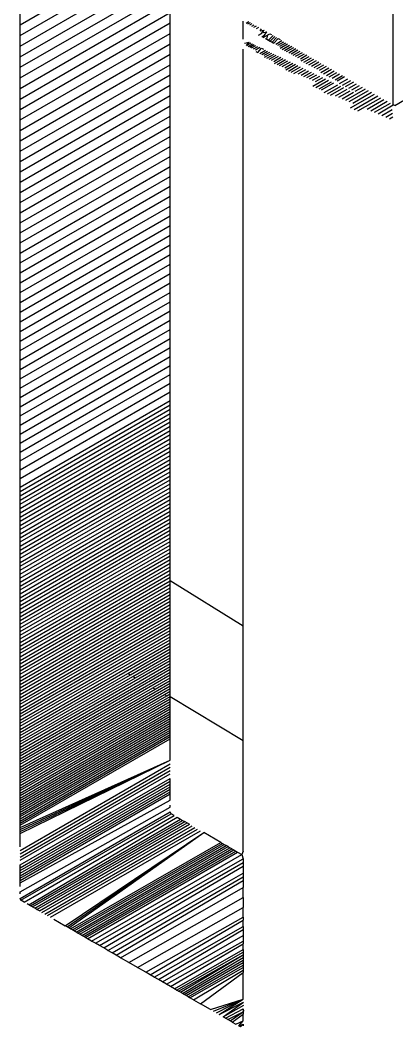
# Model space of a CAD drawing. Header units: millimetres. Extents: x 153 to 4750, y 92 to 3343.
# Drawn here: x 3350.73 to 3356.05, y 2775.23 to 2789.48 of the extents above; entities that cross this region are included whole.
import ezdxf

# ---------------------------------------------------------------- set-up
doc = ezdxf.new("R2010")
doc.units = ezdxf.units.MM

msp = doc.modelspace()

# ---------------------------------------------------------------- linework, layer by layer
for p, q in [((3356.001, 2788.281), (3356.001, 2791.66)), ((3350.728, 2789.413), (3352.849, 2790.638)), ((3350.728, 2789.262), (3352.849, 2790.487)), ((3350.728, 2789.111), (3352.849, 2790.336)), ((3350.728, 2788.961), (3352.849, 2790.186)), ((3350.728, 2788.811), (3352.849, 2790.035)), ((3350.728, 2788.661), (3352.849, 2789.886)), ((3350.728, 2788.511), (3352.849, 2789.736)), ((3350.728, 2788.362), (3352.849, 2789.587)), ((3350.728, 2789.413), (3350.728, 2789.565)), ((3352.849, 2789.439), (3352.849, 2789.587)), ((3350.728, 2788.214), (3352.849, 2789.439)), ((3350.728, 2789.262), (3350.728, 2789.413)), ((3352.849, 2789.29), (3352.849, 2789.439)), ((3353.879, 2789.207), (3353.879, 2789.463)), ((3353.925, 2789.437), (3353.962, 2789.458)), ((3353.948, 2789.424), (3353.984, 2789.445)), ((3353.974, 2789.41), (3354.01, 2789.431)), ((3354.003, 2789.394), (3354.038, 2789.414)), ((3354.034, 2789.377), (3354.069, 2789.397)), ((3354.068, 2789.358), (3354.102, 2789.377)), ((3356.023, 2788.268), (3358.122, 2789.506)), ((3350.728, 2788.066), (3352.849, 2789.29)), ((3350.728, 2789.111), (3350.728, 2789.262)), ((3352.849, 2789.143), (3352.849, 2789.29)), ((3354.1, 2789.267), (3354.14, 2789.291)), ((3354.123, 2789.327), (3354.138, 2789.357)), ((3354.123, 2789.327), (3354.176, 2789.335)), ((3354.14, 2789.291), (3354.176, 2789.335)), ((3354.143, 2789.244), (3354.183, 2789.267)), ((3354.163, 2789.304), (3354.217, 2789.311)), ((3354.166, 2789.232), (3354.26, 2789.286)), ((3354.183, 2789.267), (3354.217, 2789.311)), ((3354.214, 2789.207), (3354.228, 2789.268)), ((3354.228, 2789.268), (3354.26, 2789.286)), ((3354.238, 2789.194), (3354.305, 2789.26)), ((3354.26, 2789.286), (3354.282, 2789.273)), ((3354.263, 2789.18), (3354.329, 2789.246)), ((3354.289, 2789.167), (3354.353, 2789.232)), ((3350.728, 2787.918), (3352.849, 2789.143)), ((3350.728, 2788.961), (3350.728, 2789.111)), ((3352.849, 2788.995), (3352.849, 2789.143)), ((3353.901, 2789.153), (3353.966, 2789.166)), ((3353.926, 2789.119), (3353.966, 2789.166)), ((3353.926, 2789.119), (3353.989, 2789.155)), ((3353.95, 2789.107), (3354.013, 2789.143)), ((3353.975, 2789.096), (3354.037, 2789.132)), ((3354.001, 2789.084), (3354.062, 2789.12)), ((3354.027, 2789.072), (3354.088, 2789.107)), ((3354.054, 2789.059), (3354.115, 2789.095)), ((3354.087, 2789.021), (3354.142, 2789.082)), ((3354.142, 2789.082), (3354.169, 2789.068)), ((3354.19, 2789.22), (3354.214, 2789.207)), ((3354.214, 2789.207), (3354.238, 2789.194)), ((3354.238, 2789.194), (3354.263, 2789.18)), ((3354.263, 2789.18), (3354.289, 2789.167)), ((3354.289, 2789.167), (3354.315, 2789.153)), ((3354.315, 2789.153), (3354.378, 2789.218)), ((3354.342, 2789.138), (3354.429, 2789.189)), ((3354.37, 2789.124), (3354.456, 2789.173)), ((3354.378, 2789.218), (3354.403, 2789.203)), ((3354.398, 2789.109), (3354.483, 2789.158)), ((3354.405, 2789.081), (3354.51, 2789.142)), ((3354.434, 2789.065), (3354.538, 2789.126)), ((3354.464, 2789.05), (3354.567, 2789.109)), ((3354.495, 2789.034), (3354.596, 2789.092)), ((3350.728, 2787.771), (3352.849, 2788.995)), ((3350.728, 2788.811), (3350.728, 2788.961)), ((3352.849, 2788.848), (3352.849, 2788.995)), ((3353.879, 2780.902), (3353.879, 2789.066)), ((3354.059, 2789.034), (3354.087, 2789.021)), ((3354.116, 2789.008), (3354.198, 2789.055)), ((3354.146, 2788.994), (3354.226, 2789.041)), ((3354.176, 2788.981), (3354.256, 2789.027)), ((3354.185, 2788.954), (3354.286, 2789.012)), ((3354.216, 2788.94), (3354.317, 2788.998)), ((3354.248, 2788.925), (3354.348, 2788.983)), ((3354.281, 2788.91), (3354.38, 2788.967)), ((3354.314, 2788.895), (3354.412, 2788.952)), ((3354.526, 2789.017), (3354.626, 2789.075)), ((3354.558, 2789.001), (3354.656, 2789.058)), ((3354.59, 2788.984), (3354.687, 2789.04)), ((3354.623, 2788.967), (3354.718, 2789.022)), ((3354.656, 2788.95), (3354.75, 2789.003)), ((3354.69, 2788.932), (3354.782, 2788.985)), ((3354.703, 2788.901), (3354.815, 2788.966)), ((3354.738, 2788.883), (3354.848, 2788.947)), ((3350.728, 2787.624), (3352.849, 2788.848)), ((3350.728, 2788.661), (3350.728, 2788.811)), ((3352.849, 2788.702), (3352.849, 2788.848)), ((3354.326, 2788.867), (3354.445, 2788.936)), ((3354.361, 2788.852), (3354.479, 2788.92)), ((3354.396, 2788.836), (3354.513, 2788.903)), ((3354.432, 2788.82), (3354.548, 2788.887)), ((3354.469, 2788.804), (3354.583, 2788.87)), ((3354.484, 2788.775), (3354.619, 2788.853)), ((3354.521, 2788.758), (3354.655, 2788.835)), ((3354.56, 2788.741), (3354.692, 2788.818)), ((3354.599, 2788.724), (3354.729, 2788.8)), ((3354.774, 2788.865), (3354.882, 2788.927)), ((3354.81, 2788.846), (3354.916, 2788.907)), ((3354.847, 2788.827), (3354.951, 2788.887)), ((3354.884, 2788.808), (3354.986, 2788.867)), ((3354.922, 2788.789), (3355.022, 2788.846)), ((3354.96, 2788.769), (3355.058, 2788.826)), ((3354.977, 2788.737), (3355.094, 2788.804)), ((3350.728, 2787.477), (3352.849, 2788.702)), ((3350.728, 2788.511), (3350.728, 2788.661)), ((3352.849, 2788.556), (3352.849, 2788.702)), ((3354.659, 2788.719), (3354.767, 2788.781)), ((3354.699, 2788.701), (3354.806, 2788.763)), ((3354.739, 2788.683), (3354.845, 2788.744)), ((3354.78, 2788.665), (3354.884, 2788.725)), ((3354.821, 2788.647), (3354.924, 2788.706)), ((3354.863, 2788.628), (3354.965, 2788.687)), ((3354.905, 2788.609), (3355.006, 2788.667)), ((3355.017, 2788.717), (3355.132, 2788.783)), ((3355.057, 2788.697), (3355.169, 2788.761)), ((3355.097, 2788.676), (3355.207, 2788.739)), ((3355.138, 2788.656), (3355.245, 2788.717)), ((3355.18, 2788.635), (3355.284, 2788.695)), ((3355.21, 2788.62), (3355.312, 2788.679)), ((3350.728, 2787.331), (3352.849, 2788.556)), ((3350.728, 2788.362), (3350.728, 2788.511)), ((3352.849, 2788.411), (3352.849, 2788.556)), ((3354.866, 2788.542), (3355.047, 2788.647)), ((3354.91, 2788.524), (3355.089, 2788.627)), ((3354.955, 2788.505), (3355.132, 2788.607)), ((3354.987, 2788.491), (3355.162, 2788.592)), ((3355.024, 2788.454), (3355.218, 2788.565)), ((3355.071, 2788.434), (3355.262, 2788.544)), ((3355.118, 2788.415), (3355.306, 2788.523)), ((3355.243, 2788.58), (3355.363, 2788.649)), ((3355.286, 2788.558), (3355.403, 2788.626)), ((3355.33, 2788.537), (3355.444, 2788.603)), ((3355.374, 2788.515), (3355.485, 2788.579)), ((3355.419, 2788.493), (3355.526, 2788.555)), ((3355.464, 2788.471), (3355.568, 2788.531)), ((3350.728, 2787.186), (3352.849, 2788.411)), ((3352.849, 2788.266), (3352.849, 2788.411)), ((3355.187, 2788.407), (3355.351, 2788.502)), ((3355.235, 2788.387), (3355.396, 2788.48)), ((3355.283, 2788.366), (3355.442, 2788.458)), ((3355.332, 2788.346), (3355.61, 2788.507)), ((3355.381, 2788.325), (3355.653, 2788.482)), ((3355.399, 2788.235), (3355.739, 2788.432)), ((3355.431, 2788.304), (3355.696, 2788.457)), ((3355.45, 2788.215), (3355.783, 2788.407)), ((3355.503, 2788.194), (3355.827, 2788.381)), ((3350.728, 2788.214), (3350.728, 2788.362)), ((3350.728, 2787.041), (3352.849, 2788.266)), ((3352.849, 2788.121), (3352.849, 2788.266)), ((3355.634, 2788.218), (3355.872, 2788.356)), ((3355.685, 2788.196), (3355.917, 2788.33)), ((3355.738, 2788.174), (3355.962, 2788.304)), ((3355.79, 2788.152), (3356.001, 2788.281)), ((3356.023, 2788.268), (3356.001, 2788.281)), ((3350.728, 2788.066), (3350.728, 2788.214)), ((3350.728, 2786.897), (3352.849, 2788.121)), ((3352.849, 2787.978), (3352.849, 2788.121)), ((3355.843, 2788.13), (3355.989, 2788.214)), ((3355.897, 2788.107), (3355.992, 2788.162)), ((3355.951, 2788.084), (3355.995, 2788.11)), ((3350.728, 2787.918), (3350.728, 2788.066)), ((3350.728, 2786.753), (3352.849, 2787.978)), ((3352.849, 2787.834), (3352.849, 2787.978)), ((3350.728, 2787.771), (3350.728, 2787.918)), ((3350.728, 2786.61), (3352.849, 2787.834)), ((3352.849, 2787.692), (3352.849, 2787.834)), ((3350.728, 2787.624), (3350.728, 2787.771)), ((3350.728, 2786.467), (3352.849, 2787.692)), ((3352.849, 2787.549), (3352.849, 2787.692)), ((3350.728, 2787.477), (3350.728, 2787.624)), ((3350.728, 2786.325), (3352.849, 2787.549)), ((3352.849, 2787.408), (3352.849, 2787.549)), ((3350.728, 2787.331), (3350.728, 2787.477)), ((3350.728, 2786.183), (3352.849, 2787.408)), ((3352.849, 2787.267), (3352.849, 2787.408)), ((3350.728, 2787.186), (3350.728, 2787.331)), ((3350.728, 2786.042), (3352.849, 2787.267)), ((3352.849, 2787.127), (3352.849, 2787.267)), ((3350.728, 2787.041), (3350.728, 2787.186)), ((3350.728, 2785.902), (3352.849, 2787.127)), ((3352.849, 2786.987), (3352.849, 2787.127)), ((3350.728, 2786.897), (3350.728, 2787.041)), ((3350.728, 2785.762), (3352.849, 2786.987)), ((3352.849, 2786.848), (3352.849, 2786.987)), ((3350.728, 2786.753), (3350.728, 2786.897)), ((3350.728, 2785.623), (3352.849, 2786.848)), ((3352.849, 2786.709), (3352.849, 2786.848)), ((3350.728, 2786.61), (3350.728, 2786.753)), ((3350.728, 2785.484), (3352.849, 2786.709)), ((3352.849, 2786.571), (3352.849, 2786.709)), ((3350.728, 2786.467), (3350.728, 2786.61)), ((3350.728, 2785.347), (3352.849, 2786.571)), ((3352.849, 2786.434), (3352.849, 2786.571)), ((3350.728, 2786.325), (3350.728, 2786.467)), ((3350.728, 2785.209), (3352.849, 2786.434)), ((3352.849, 2786.298), (3352.849, 2786.434)), ((3350.728, 2786.183), (3350.728, 2786.325)), ((3350.728, 2785.073), (3352.849, 2786.298)), ((3352.849, 2786.162), (3352.849, 2786.298)), ((3350.728, 2786.042), (3350.728, 2786.183)), ((3350.728, 2784.937), (3352.849, 2786.162)), ((3352.849, 2786.027), (3352.849, 2786.162)), ((3350.728, 2785.902), (3350.728, 2786.042)), ((3350.728, 2784.802), (3352.849, 2786.027)), ((3352.849, 2785.893), (3352.849, 2786.027)), ((3350.728, 2785.762), (3350.728, 2785.902)), ((3350.728, 2784.668), (3352.849, 2785.893)), ((3352.849, 2785.759), (3352.849, 2785.893)), ((3350.728, 2785.623), (3350.728, 2785.762)), ((3350.728, 2784.534), (3352.849, 2785.759)), ((3352.849, 2785.626), (3352.849, 2785.759)), ((3350.728, 2784.401), (3352.849, 2785.626)), ((3350.728, 2785.484), (3350.728, 2785.623)), ((3352.849, 2785.494), (3352.849, 2785.626)), ((3350.728, 2784.269), (3352.849, 2785.494)), ((3350.728, 2785.347), (3350.728, 2785.484)), ((3352.849, 2785.363), (3352.849, 2785.494)), ((3350.728, 2784.138), (3352.849, 2785.363)), ((3350.728, 2785.209), (3350.728, 2785.347)), ((3352.849, 2785.232), (3352.849, 2785.363)), ((3350.728, 2784.008), (3352.849, 2785.232)), ((3350.728, 2785.073), (3350.728, 2785.209)), ((3350.728, 2783.878), (3352.849, 2785.103)), ((3352.849, 2785.103), (3352.849, 2785.232)), ((3352.849, 2784.974), (3352.849, 2785.103)), ((3350.728, 2784.937), (3350.728, 2785.073)), ((3350.728, 2783.749), (3352.849, 2784.974)), ((3352.849, 2784.846), (3352.849, 2784.974)), ((3350.728, 2784.802), (3350.728, 2784.937)), ((3350.728, 2783.621), (3352.849, 2784.846)), ((3352.849, 2784.718), (3352.849, 2784.846)), ((3350.728, 2784.668), (3350.728, 2784.802)), ((3350.728, 2783.494), (3352.849, 2784.718)), ((3350.728, 2784.534), (3350.728, 2784.668)), ((3352.849, 2784.592), (3352.849, 2784.718)), ((3350.728, 2783.367), (3352.849, 2784.592)), ((3350.728, 2784.401), (3350.728, 2784.534)), ((3352.849, 2784.466), (3352.849, 2784.592)), ((3350.728, 2783.242), (3352.849, 2784.466)), ((3350.728, 2784.269), (3350.728, 2784.401)), ((3352.849, 2784.342), (3352.849, 2784.466)), ((3350.728, 2783.117), (3352.849, 2784.342)), ((3350.728, 2784.138), (3350.728, 2784.269)), ((3352.849, 2784.218), (3352.849, 2784.342)), ((3350.728, 2782.993), (3352.849, 2784.218)), ((3350.728, 2784.008), (3350.728, 2784.138)), ((3352.849, 2784.095), (3352.849, 2784.218)), ((3350.728, 2782.87), (3352.849, 2784.095)), ((3350.728, 2782.809), (3352.849, 2784.034)), ((3350.728, 2783.878), (3350.728, 2784.008)), ((3350.728, 2782.748), (3352.849, 2783.973)), ((3352.849, 2784.034), (3352.849, 2784.095)), ((3352.849, 2783.973), (3352.849, 2784.034)), ((3352.849, 2783.912), (3352.849, 2783.973)), ((3350.728, 2782.688), (3352.849, 2783.912)), ((3350.728, 2783.749), (3350.728, 2783.878)), ((3350.728, 2782.627), (3352.849, 2783.852)), ((3352.849, 2783.852), (3352.849, 2783.912)), ((3352.849, 2783.792), (3352.849, 2783.852)), ((3350.728, 2782.567), (3352.849, 2783.792)), ((3350.728, 2783.621), (3350.728, 2783.749)), ((3350.728, 2782.507), (3352.849, 2783.732)), ((3350.728, 2782.447), (3352.849, 2783.672)), ((3352.849, 2783.732), (3352.849, 2783.792)), ((3352.849, 2783.672), (3352.849, 2783.732)), ((3352.849, 2783.613), (3352.849, 2783.672)), ((3350.728, 2783.494), (3350.728, 2783.621)), ((3350.728, 2782.388), (3352.849, 2783.613)), ((3350.728, 2782.329), (3352.849, 2783.553)), ((3352.849, 2783.553), (3352.849, 2783.613)), ((3352.849, 2783.494), (3352.849, 2783.553)), ((3350.728, 2783.367), (3350.728, 2783.494)), ((3350.728, 2782.27), (3352.849, 2783.494)), ((3350.728, 2782.211), (3352.849, 2783.436)), ((3352.849, 2783.436), (3352.849, 2783.494)), ((3352.849, 2783.377), (3352.849, 2783.436)), ((3350.728, 2782.152), (3352.849, 2783.377)), ((3350.728, 2783.242), (3350.728, 2783.367)), ((3350.728, 2782.094), (3352.849, 2783.319)), ((3350.728, 2782.036), (3352.849, 2783.261)), ((3350.728, 2783.117), (3350.728, 2783.242)), ((3352.849, 2783.319), (3352.849, 2783.377)), ((3352.849, 2783.261), (3352.849, 2783.319)), ((3352.849, 2783.203), (3352.849, 2783.261)), ((3350.728, 2781.978), (3352.849, 2783.203)), ((3350.728, 2781.921), (3352.849, 2783.146)), ((3350.728, 2782.993), (3350.728, 2783.117)), ((3352.849, 2783.146), (3352.849, 2783.203)), ((3352.849, 2783.088), (3352.849, 2783.146)), ((3350.728, 2781.863), (3352.849, 2783.088)), ((3350.728, 2781.806), (3352.849, 2783.031)), ((3350.728, 2782.87), (3350.728, 2782.993)), ((3350.728, 2781.75), (3352.849, 2782.974)), ((3352.849, 2783.031), (3352.849, 2783.088)), ((3352.849, 2782.974), (3352.849, 2783.031)), ((3352.849, 2782.918), (3352.849, 2782.974)), ((3350.728, 2781.693), (3352.849, 2782.918)), ((3350.728, 2782.809), (3350.728, 2782.87)), ((3350.728, 2781.637), (3352.849, 2782.862)), ((3352.849, 2782.862), (3352.849, 2782.918)), ((3352.849, 2782.806), (3352.849, 2782.862)), ((3350.728, 2782.748), (3350.728, 2782.809)), ((3350.728, 2781.581), (3352.849, 2782.806)), ((3350.728, 2781.525), (3352.849, 2782.75)), ((3350.728, 2782.688), (3350.728, 2782.748)), ((3350.728, 2781.47), (3352.849, 2782.695)), ((3350.728, 2782.627), (3350.728, 2782.688)), ((3352.849, 2782.75), (3352.849, 2782.806)), ((3352.849, 2782.695), (3352.849, 2782.75)), ((3352.849, 2782.639), (3352.849, 2782.695)), ((3350.728, 2781.415), (3352.849, 2782.639)), ((3350.728, 2782.567), (3350.728, 2782.627)), ((3350.728, 2781.36), (3352.849, 2782.585)), ((3350.728, 2782.507), (3350.728, 2782.567)), ((3350.728, 2781.305), (3352.849, 2782.53)), ((3352.849, 2782.585), (3352.849, 2782.639)), ((3352.849, 2782.53), (3352.849, 2782.585)), ((3352.849, 2782.476), (3352.849, 2782.53)), ((3350.728, 2782.447), (3350.728, 2782.507)), ((3350.728, 2781.251), (3352.849, 2782.476)), ((3350.728, 2782.388), (3350.728, 2782.447)), ((3350.728, 2781.197), (3352.849, 2782.421)), ((3350.728, 2782.329), (3350.728, 2782.388)), ((3352.849, 2782.421), (3352.849, 2782.476)), ((3352.849, 2782.368), (3352.849, 2782.421)), ((3350.728, 2781.143), (3352.849, 2782.368)), ((3350.728, 2782.27), (3350.728, 2782.329)), ((3350.728, 2781.089), (3352.849, 2782.314)), ((3350.728, 2782.211), (3350.728, 2782.27)), ((3350.728, 2781.036), (3352.849, 2782.261)), ((3352.849, 2782.314), (3352.849, 2782.368)), ((3352.849, 2782.261), (3352.849, 2782.314)), ((3352.849, 2782.208), (3352.849, 2782.261)), ((3350.728, 2782.152), (3350.728, 2782.211)), ((3350.728, 2780.983), (3352.849, 2782.208)), ((3350.728, 2780.93), (3352.849, 2782.155)), ((3350.728, 2782.094), (3350.728, 2782.152)), ((3350.728, 2780.878), (3352.849, 2782.103)), ((3352.849, 2782.155), (3352.849, 2782.208)), ((3352.849, 2782.103), (3352.849, 2782.155)), ((3352.849, 2782.05), (3352.849, 2782.103)), ((3350.728, 2782.036), (3350.728, 2782.094)), ((3350.728, 2780.826), (3352.849, 2782.05)), ((3350.728, 2781.978), (3350.728, 2782.036)), ((3350.728, 2780.774), (3352.849, 2781.999)), ((3350.728, 2781.921), (3350.728, 2781.978)), ((3352.849, 2781.999), (3352.849, 2782.05)), ((3352.849, 2781.947), (3352.849, 2781.999)), ((3350.728, 2780.722), (3352.849, 2781.947)), ((3350.728, 2781.863), (3350.728, 2781.921)), ((3350.728, 2780.671), (3352.849, 2781.896)), ((3350.728, 2781.806), (3350.728, 2781.863)), ((3350.728, 2780.62), (3352.849, 2781.845)), ((3352.849, 2781.896), (3352.849, 2781.947)), ((3352.849, 2781.845), (3352.849, 2781.896)), ((3352.849, 2781.794), (3352.849, 2781.845)), ((3350.728, 2781.75), (3350.728, 2781.806)), ((3350.728, 2780.569), (3352.849, 2781.794)), ((3350.728, 2781.693), (3350.728, 2781.75)), ((3350.728, 2780.519), (3352.849, 2781.743)), ((3350.728, 2781.637), (3350.728, 2781.693)), ((3350.728, 2780.469), (3352.849, 2781.693)), ((3352.849, 2781.743), (3352.849, 2781.794)), ((3352.849, 2781.693), (3352.849, 2781.743)), ((3352.849, 2781.643), (3352.849, 2781.693)), ((3350.728, 2780.419), (3352.849, 2781.643)), ((3350.728, 2781.581), (3350.728, 2781.637)), ((3350.728, 2780.369), (3352.849, 2781.594)), ((3350.728, 2781.525), (3350.728, 2781.581)), ((3350.728, 2780.32), (3352.849, 2781.545)), ((3352.849, 2781.594), (3352.849, 2781.643)), ((3352.849, 2781.545), (3352.849, 2781.594)), ((3352.849, 2781.496), (3352.849, 2781.545)), ((3353.879, 2780.902), (3352.849, 2781.545)), ((3350.728, 2781.47), (3350.728, 2781.525)), ((3350.728, 2780.271), (3352.849, 2781.496)), ((3350.728, 2781.415), (3350.728, 2781.47)), ((3350.728, 2780.222), (3352.849, 2781.447)), ((3350.728, 2781.36), (3350.728, 2781.415)), ((3350.728, 2780.174), (3352.849, 2781.399)), ((3352.849, 2781.447), (3352.849, 2781.496)), ((3352.849, 2781.399), (3352.849, 2781.447)), ((3352.849, 2781.351), (3352.849, 2781.399)), ((3350.728, 2781.305), (3350.728, 2781.36)), ((3350.728, 2780.126), (3352.849, 2781.351)), ((3350.728, 2781.251), (3350.728, 2781.305)), ((3350.728, 2780.078), (3352.849, 2781.303)), ((3350.728, 2780.031), (3352.849, 2781.255)), ((3350.728, 2781.197), (3350.728, 2781.251)), ((3352.849, 2781.303), (3352.849, 2781.351)), ((3352.849, 2781.255), (3352.849, 2781.303)), ((3352.849, 2781.208), (3352.849, 2781.255)), ((3350.728, 2779.984), (3352.849, 2781.208)), ((3350.728, 2781.143), (3350.728, 2781.197)), ((3350.728, 2779.937), (3352.849, 2781.162)), ((3350.728, 2781.089), (3350.728, 2781.143)), ((3350.728, 2779.89), (3352.849, 2781.115)), ((3352.849, 2781.162), (3352.849, 2781.208)), ((3352.849, 2781.115), (3352.849, 2781.162)), ((3352.849, 2781.069), (3352.849, 2781.115)), ((3350.728, 2781.036), (3350.728, 2781.089)), ((3350.728, 2779.844), (3352.849, 2781.069)), ((3350.728, 2780.983), (3350.728, 2781.036)), ((3350.728, 2779.798), (3352.849, 2781.023)), ((3350.728, 2780.93), (3350.728, 2780.983)), ((3350.728, 2779.753), (3352.849, 2780.977)), ((3352.849, 2781.023), (3352.849, 2781.069)), ((3352.849, 2780.977), (3352.849, 2781.023)), ((3352.849, 2780.932), (3352.849, 2780.977)), ((3350.728, 2779.707), (3352.849, 2780.932)), ((3350.728, 2780.878), (3350.728, 2780.93)), ((3350.728, 2779.662), (3352.849, 2780.887)), ((3350.728, 2780.826), (3350.728, 2780.878)), ((3350.728, 2779.618), (3352.849, 2780.843)), ((3350.728, 2780.774), (3350.728, 2780.826)), ((3352.849, 2780.887), (3352.849, 2780.932)), ((3352.849, 2780.843), (3352.849, 2780.887)), ((3352.849, 2780.798), (3352.849, 2780.843)), ((3353.879, 2779.284), (3353.879, 2780.902)), ((3350.728, 2779.574), (3352.849, 2780.798)), ((3350.728, 2780.722), (3350.728, 2780.774)), ((3350.728, 2779.53), (3352.849, 2780.754)), ((3350.728, 2780.671), (3350.728, 2780.722)), ((3350.728, 2779.486), (3352.849, 2780.711)), ((3352.849, 2780.754), (3352.849, 2780.798)), ((3352.849, 2780.711), (3352.849, 2780.754)), ((3352.849, 2780.667), (3352.849, 2780.711)), ((3350.728, 2780.62), (3350.728, 2780.671)), ((3350.728, 2779.443), (3352.849, 2780.667)), ((3350.728, 2779.4), (3352.849, 2780.625)), ((3350.728, 2780.569), (3350.728, 2780.62)), ((3350.728, 2780.519), (3350.728, 2780.569)), ((3352.249, 2780.235), (3352.849, 2780.582)), ((3352.286, 2780.214), (3352.849, 2780.54)), ((3352.849, 2780.625), (3352.849, 2780.667)), ((3352.849, 2780.582), (3352.849, 2780.625)), ((3352.849, 2780.54), (3352.849, 2780.582)), ((3352.849, 2780.498), (3352.849, 2780.54)), ((3350.728, 2780.469), (3350.728, 2780.519)), ((3350.728, 2780.419), (3350.728, 2780.469)), ((3350.728, 2780.369), (3350.728, 2780.419)), ((3350.728, 2779.19), (3352.849, 2780.415)), ((3352.322, 2780.193), (3352.849, 2780.498)), ((3352.358, 2780.172), (3352.849, 2780.456)), ((3352.849, 2780.456), (3352.849, 2780.498)), ((3352.849, 2780.415), (3352.849, 2780.456)), ((3352.849, 2780.374), (3352.849, 2780.415)), ((3350.728, 2779.149), (3352.849, 2780.374)), ((3350.728, 2780.32), (3350.728, 2780.369)), ((3350.728, 2779.108), (3352.849, 2780.333)), ((3350.728, 2780.271), (3350.728, 2780.32)), ((3350.728, 2779.068), (3352.849, 2780.293)), ((3350.728, 2780.222), (3350.728, 2780.271)), ((3350.728, 2779.028), (3352.849, 2780.253)), ((3352.849, 2780.333), (3352.849, 2780.374)), ((3352.849, 2780.293), (3352.849, 2780.333)), ((3352.849, 2780.253), (3352.849, 2780.293)), ((3352.849, 2780.213), (3352.849, 2780.253)), ((3350.728, 2779.357), (3352.249, 2780.235)), ((3350.728, 2780.174), (3350.728, 2780.222)), ((3350.728, 2779.315), (3352.286, 2780.214)), ((3350.728, 2778.989), (3352.849, 2780.213)), ((3350.728, 2779.273), (3352.322, 2780.193)), ((3350.728, 2780.126), (3350.728, 2780.174)), ((3350.728, 2779.231), (3352.358, 2780.172)), ((3350.728, 2780.078), (3350.728, 2780.126)), ((3352.249, 2780.235), (3352.286, 2780.214)), ((3352.322, 2780.193), (3352.358, 2780.172)), ((3352.603, 2780.032), (3352.849, 2780.174)), ((3352.636, 2780.012), (3352.849, 2780.135)), ((3352.849, 2780.174), (3352.849, 2780.213)), ((3352.849, 2780.135), (3352.849, 2780.174)), ((3352.849, 2780.097), (3352.849, 2780.135)), ((3350.728, 2778.872), (3352.849, 2780.097)), ((3350.728, 2780.031), (3350.728, 2780.078)), ((3350.728, 2778.834), (3352.849, 2780.058)), ((3350.728, 2778.949), (3352.603, 2780.032)), ((3350.728, 2779.984), (3350.728, 2780.031)), ((3350.728, 2778.796), (3352.849, 2780.021)), ((3350.728, 2778.91), (3352.636, 2780.012)), ((3350.728, 2779.937), (3350.728, 2779.984)), ((3352.603, 2780.032), (3352.636, 2780.012)), ((3352.768, 2779.936), (3352.849, 2779.983)), ((3352.849, 2780.058), (3352.849, 2780.097)), ((3352.849, 2780.021), (3352.849, 2780.058)), ((3352.849, 2779.983), (3352.849, 2780.021)), ((3352.849, 2779.946), (3352.849, 2779.983)), ((3350.728, 2779.89), (3350.728, 2779.937)), ((3350.728, 2778.758), (3352.768, 2779.936)), ((3350.728, 2778.721), (3352.8, 2779.917)), ((3350.728, 2778.684), (3352.849, 2779.909)), ((3350.728, 2779.844), (3350.728, 2779.89)), ((3350.728, 2778.648), (3352.849, 2779.873)), ((3350.728, 2779.798), (3350.728, 2779.844)), ((3350.728, 2778.612), (3352.849, 2779.837)), ((3352.768, 2779.936), (3352.8, 2779.917)), ((3352.8, 2779.917), (3352.849, 2779.946)), ((3352.849, 2779.909), (3352.849, 2779.946)), ((3352.849, 2779.873), (3352.849, 2779.909)), ((3352.849, 2779.909), (3353.879, 2779.284)), ((3352.849, 2779.837), (3352.849, 2779.873)), ((3352.849, 2779.801), (3352.849, 2779.837)), ((3350.728, 2778.576), (3352.849, 2779.801)), ((3350.728, 2779.753), (3350.728, 2779.798)), ((3350.728, 2778.541), (3352.849, 2779.766)), ((3350.728, 2779.707), (3350.728, 2779.753)), ((3350.728, 2778.506), (3352.849, 2779.731)), ((3350.728, 2779.662), (3350.728, 2779.707)), ((3350.728, 2778.471), (3352.849, 2779.696)), ((3352.849, 2779.766), (3352.849, 2779.801)), ((3352.849, 2779.731), (3352.849, 2779.766)), ((3352.849, 2779.696), (3352.849, 2779.731)), ((3352.849, 2779.662), (3352.849, 2779.696)), ((3350.728, 2779.618), (3350.728, 2779.662)), ((3350.728, 2778.437), (3352.849, 2779.662)), ((3350.728, 2778.403), (3352.849, 2779.628)), ((3350.728, 2779.574), (3350.728, 2779.618)), ((3350.728, 2778.37), (3352.849, 2779.595)), ((3350.728, 2779.53), (3350.728, 2779.574)), ((3350.728, 2778.337), (3352.849, 2779.562)), ((3352.849, 2779.628), (3352.849, 2779.662)), ((3352.849, 2779.595), (3352.849, 2779.628)), ((3352.849, 2779.562), (3352.849, 2779.595)), ((3352.849, 2779.529), (3352.849, 2779.562)), ((3350.728, 2779.486), (3350.728, 2779.53)), ((3350.728, 2778.304), (3352.849, 2779.529)), ((3350.728, 2778.272), (3352.849, 2779.496)), ((3350.728, 2779.443), (3350.728, 2779.486)), ((3350.728, 2778.24), (3352.849, 2779.464)), ((3350.728, 2779.4), (3350.728, 2779.443)), ((3350.728, 2778.208), (3352.849, 2779.433)), ((3350.728, 2778.177), (3352.849, 2779.402)), ((3350.728, 2779.357), (3350.728, 2779.4)), ((3352.849, 2779.496), (3352.849, 2779.529)), ((3352.849, 2779.464), (3352.849, 2779.496)), ((3352.849, 2779.433), (3352.849, 2779.464)), ((3352.849, 2779.402), (3352.849, 2779.433)), ((3352.849, 2779.371), (3352.849, 2779.402)), ((3350.728, 2778.146), (3352.849, 2779.371)), ((3350.728, 2779.315), (3350.728, 2779.357)), ((3350.728, 2778.116), (3352.849, 2779.34)), ((3350.728, 2779.273), (3350.728, 2779.315)), ((3350.728, 2778.085), (3352.849, 2779.31)), ((3350.728, 2779.231), (3350.728, 2779.273)), ((3352.849, 2779.34), (3352.849, 2779.371)), ((3352.849, 2779.31), (3352.849, 2779.34)), ((3352.849, 2779.005), (3352.849, 2779.31)), ((3353.879, 2777.718), (3353.879, 2779.284)), ((3350.728, 2779.19), (3350.728, 2779.231)), ((3350.728, 2779.149), (3350.728, 2779.19)), ((3350.728, 2779.108), (3350.728, 2779.149)), ((3350.728, 2779.068), (3350.728, 2779.108)), ((3350.728, 2779.028), (3350.728, 2779.068)), ((3350.728, 2778.989), (3350.728, 2779.028)), ((3350.728, 2777.969), (3352.849, 2779.005)), ((3350.728, 2777.998), (3352.849, 2779.005)), ((3350.728, 2778.027), (3352.849, 2779.005)), ((3350.728, 2778.056), (3352.849, 2779.005)), ((3350.728, 2778.949), (3350.728, 2778.989)), ((3350.728, 2777.73), (3352.849, 2778.955)), ((3350.728, 2778.91), (3350.728, 2778.949)), ((3350.728, 2778.872), (3350.728, 2778.91)), ((3350.728, 2777.682), (3352.849, 2778.907)), ((3350.728, 2778.834), (3350.728, 2778.872)), ((3350.728, 2777.635), (3352.849, 2778.86)), ((3350.728, 2778.796), (3350.728, 2778.834)), ((3350.728, 2777.59), (3352.849, 2778.814)), ((3350.728, 2778.758), (3350.728, 2778.796)), ((3350.728, 2778.721), (3350.728, 2778.758)), ((3350.728, 2777.525), (3352.849, 2778.749)), ((3350.728, 2778.684), (3350.728, 2778.721)), ((3350.728, 2777.484), (3352.849, 2778.708)), ((3350.728, 2778.648), (3350.728, 2778.684)), ((3352.849, 2778.708), (3352.849, 2778.749)), ((3352.849, 2778.669), (3352.849, 2778.708)), ((3350.728, 2777.444), (3352.849, 2778.669)), ((3350.728, 2778.612), (3350.728, 2778.648)), ((3350.728, 2777.406), (3352.849, 2778.631)), ((3350.728, 2778.576), (3350.728, 2778.612)), ((3350.728, 2777.371), (3352.849, 2778.595)), ((3350.728, 2778.541), (3350.728, 2778.576)), ((3350.728, 2777.336), (3352.849, 2778.561)), ((3350.728, 2778.506), (3350.728, 2778.541)), ((3352.849, 2778.631), (3352.849, 2778.669)), ((3352.849, 2778.595), (3352.849, 2778.631)), ((3352.849, 2778.561), (3352.849, 2778.595)), ((3352.849, 2778.529), (3352.849, 2778.561)), ((3350.728, 2777.304), (3352.849, 2778.529)), ((3350.728, 2778.471), (3350.728, 2778.506)), ((3350.728, 2778.437), (3350.728, 2778.471)), ((3350.728, 2777.273), (3352.849, 2778.442)), ((3350.728, 2778.403), (3350.728, 2778.437)), ((3350.728, 2778.37), (3350.728, 2778.403)), ((3352.849, 2778.442), (3352.849, 2778.529)), ((3350.728, 2778.337), (3350.728, 2778.37)), ((3350.728, 2777.146), (3352.849, 2778.342)), ((3350.728, 2778.304), (3350.728, 2778.337)), ((3350.728, 2778.272), (3350.728, 2778.304)), ((3350.728, 2777.05), (3352.849, 2778.275)), ((3350.728, 2778.24), (3350.728, 2778.272)), ((3352.849, 2778.342), (3352.849, 2778.371)), ((3352.861, 2778.249), (3352.849, 2778.275)), ((3350.728, 2778.208), (3350.728, 2778.24)), ((3350.728, 2778.177), (3350.728, 2778.208)), ((3350.728, 2778.146), (3350.728, 2778.177)), ((3350.728, 2778.116), (3350.728, 2778.146)), ((3350.728, 2778.085), (3350.728, 2778.116)), ((3350.74, 2777.025), (3352.861, 2778.249)), ((3350.785, 2776.999), (3352.906, 2778.223)), ((3350.849, 2776.962), (3352.946, 2778.2)), ((3350.875, 2776.947), (3352.996, 2778.171)), ((3350.903, 2776.93), (3353.025, 2778.155)), ((3350.934, 2776.913), (3353.055, 2778.137)), ((3350.966, 2776.894), (3353.088, 2778.119)), ((3352.906, 2778.223), (3352.861, 2778.249)), ((3352.946, 2778.2), (3352.996, 2778.171)), ((3352.996, 2778.171), (3353.025, 2778.155)), ((3353.025, 2778.155), (3353.055, 2778.137)), ((3353.055, 2778.137), (3353.088, 2778.119)), ((3353.088, 2778.119), (3353.122, 2778.099)), ((3350.728, 2778.056), (3350.728, 2778.085)), ((3350.728, 2778.027), (3350.728, 2778.056)), ((3350.728, 2777.998), (3350.728, 2778.027)), ((3350.728, 2777.969), (3350.728, 2777.998)), ((3351.001, 2776.874), (3353.122, 2778.099)), ((3351.037, 2776.853), (3353.159, 2778.077)), ((3351.076, 2776.83), (3353.197, 2778.055)), ((3351.116, 2776.807), (3353.237, 2778.032)), ((3351.158, 2776.783), (3353.279, 2778.008)), ((3351.366, 2776.663), (3353.323, 2777.983)), ((3351.391, 2776.649), (3353.323, 2777.983)), ((3351.416, 2776.634), (3353.323, 2777.983)), ((3353.563, 2777.844), (3353.323, 2777.983)), ((3350.728, 2777.781), (3350.728, 2777.969)), ((3351.441, 2776.62), (3353.563, 2777.844)), ((3351.467, 2776.605), (3353.588, 2777.829)), ((3353.563, 2777.844), (3353.588, 2777.829)), ((3353.588, 2777.829), (3353.614, 2777.814)), ((3351.493, 2776.59), (3353.614, 2777.814)), ((3351.519, 2776.575), (3353.641, 2777.799)), ((3351.546, 2776.559), (3353.667, 2777.784)), ((3351.573, 2776.544), (3353.694, 2777.768)), ((3351.6, 2776.528), (3353.721, 2777.753)), ((3351.627, 2776.512), (3353.748, 2777.737)), ((3351.654, 2776.496), (3353.776, 2777.721)), ((3351.682, 2776.48), (3353.803, 2777.705)), ((3353.614, 2777.814), (3353.641, 2777.799)), ((3353.667, 2777.784), (3353.641, 2777.799)), ((3353.667, 2777.784), (3353.694, 2777.768)), ((3353.721, 2777.753), (3353.694, 2777.768)), ((3353.721, 2777.753), (3353.748, 2777.737)), ((3353.748, 2777.737), (3353.776, 2777.721)), ((3353.776, 2777.721), (3353.803, 2777.705)), ((3353.803, 2777.705), (3353.86, 2777.673)), ((3353.879, 2777.718), (3353.86, 2777.673)), ((3351.738, 2776.448), (3353.86, 2777.673)), ((3351.795, 2776.415), (3353.879, 2777.613)), ((3351.852, 2776.382), (3353.879, 2777.56)), ((3353.86, 2777.673), (3353.879, 2777.613)), ((3353.879, 2777.613), (3353.879, 2777.56)), ((3353.879, 2777.56), (3353.879, 2777.509)), ((3350.728, 2777.484), (3350.728, 2777.525)), ((3350.728, 2777.444), (3350.728, 2777.484)), ((3350.728, 2777.406), (3350.728, 2777.444)), ((3350.728, 2777.371), (3350.728, 2777.406)), ((3351.911, 2776.349), (3353.879, 2777.509)), ((3351.969, 2776.315), (3353.879, 2777.406)), ((3353.879, 2777.509), (3353.879, 2777.406)), ((3353.879, 2777.406), (3353.879, 2777.356)), ((3350.728, 2777.336), (3350.728, 2777.371)), ((3350.728, 2777.304), (3350.728, 2777.336)), ((3350.728, 2777.273), (3350.728, 2777.304)), ((3350.728, 2777.217), (3350.728, 2777.273)), ((3352.028, 2776.281), (3353.879, 2777.356)), ((3352.087, 2776.246), (3353.879, 2777.306)), ((3353.879, 2777.356), (3353.879, 2777.306)), ((3353.879, 2777.306), (3353.879, 2777.207)), ((3350.728, 2777.117), (3350.728, 2777.146)), ((3352.147, 2776.212), (3353.879, 2777.207)), ((3353.879, 2777.062), (3353.879, 2777.207)), ((3350.74, 2777.025), (3350.728, 2777.05)), ((3350.785, 2776.999), (3350.74, 2777.025)), ((3350.849, 2776.962), (3350.825, 2776.975)), ((3352.267, 2776.143), (3353.879, 2777.062)), ((3353.879, 2777.062), (3353.879, 2776.922)), ((3350.875, 2776.947), (3350.849, 2776.962)), ((3350.903, 2776.93), (3350.875, 2776.947)), ((3350.934, 2776.913), (3350.903, 2776.93)), ((3350.966, 2776.894), (3350.934, 2776.913)), ((3351.001, 2776.874), (3350.966, 2776.894)), ((3352.387, 2776.074), (3353.879, 2776.922)), ((3353.879, 2776.786), (3353.879, 2776.922)), ((3351.202, 2776.758), (3351.366, 2776.663)), ((3352.506, 2776.005), (3353.879, 2776.786)), ((3352.566, 2775.97), (3353.879, 2776.742)), ((3353.879, 2776.786), (3353.879, 2776.742)), ((3353.879, 2776.655), (3353.879, 2776.742)), ((3351.391, 2776.649), (3351.366, 2776.663)), ((3351.416, 2776.634), (3351.391, 2776.649)), ((3351.441, 2776.62), (3351.416, 2776.634)), ((3351.467, 2776.605), (3351.441, 2776.62)), ((3351.493, 2776.59), (3351.467, 2776.605)), ((3351.519, 2776.575), (3351.493, 2776.59)), ((3351.546, 2776.559), (3351.519, 2776.575)), ((3351.573, 2776.544), (3351.546, 2776.559)), ((3352.625, 2775.936), (3353.879, 2776.655)), ((3352.683, 2775.902), (3353.879, 2776.612)), ((3353.879, 2776.655), (3353.879, 2776.612)), ((3353.879, 2776.612), (3353.879, 2776.528)), ((3351.6, 2776.528), (3351.573, 2776.544)), ((3351.627, 2776.512), (3351.6, 2776.528)), ((3351.654, 2776.496), (3351.627, 2776.512)), ((3351.682, 2776.48), (3351.654, 2776.496)), ((3351.738, 2776.448), (3351.682, 2776.48)), ((3351.795, 2776.415), (3351.738, 2776.448)), ((3351.852, 2776.382), (3351.795, 2776.415)), ((3352.742, 2775.869), (3353.879, 2776.528)), ((3352.799, 2775.835), (3353.879, 2776.446)), ((3352.856, 2775.803), (3353.879, 2776.406)), ((3353.879, 2776.528), (3353.879, 2776.446)), ((3353.879, 2776.446), (3353.879, 2776.406)), ((3353.879, 2776.328), (3353.879, 2776.406)), ((3351.911, 2776.349), (3351.852, 2776.382)), ((3351.969, 2776.315), (3351.911, 2776.349)), ((3352.028, 2776.281), (3351.969, 2776.315)), ((3352.087, 2776.246), (3352.028, 2776.281)), ((3352.912, 2775.77), (3353.879, 2776.328)), ((3352.94, 2775.754), (3353.879, 2776.289)), ((3353.879, 2776.328), (3353.879, 2776.289)), ((3353.879, 2776.289), (3353.879, 2776.251)), ((3352.147, 2776.212), (3352.087, 2776.246)), ((3352.267, 2776.143), (3352.147, 2776.212)), ((3352.387, 2776.074), (3352.267, 2776.143)), ((3352.968, 2775.738), (3353.879, 2776.251)), ((3352.995, 2775.722), (3353.879, 2776.251)), ((3353.022, 2775.707), (3353.879, 2776.214)), ((3353.049, 2775.691), (3353.879, 2776.178)), ((3353.076, 2775.676), (3353.879, 2776.142)), ((3353.879, 2776.251), (3353.879, 2776.214)), ((3353.879, 2776.214), (3353.879, 2776.178)), ((3353.879, 2776.178), (3353.879, 2776.142)), ((3353.879, 2776.142), (3353.879, 2776.106)), ((3352.506, 2776.005), (3352.387, 2776.074)), ((3352.566, 2775.97), (3352.506, 2776.005)), ((3353.102, 2775.66), (3353.879, 2776.106)), ((3353.129, 2775.645), (3353.879, 2776.071)), ((3353.18, 2775.616), (3353.879, 2776.037)), ((3353.279, 2775.558), (3353.879, 2776.003)), ((3353.879, 2776.106), (3353.879, 2776.071)), ((3353.879, 2776.071), (3353.879, 2776.037)), ((3353.879, 2776.037), (3353.879, 2776.003)), ((3353.879, 2775.624), (3353.879, 2776.003)), ((3352.625, 2775.936), (3352.566, 2775.97)), ((3352.683, 2775.902), (3352.625, 2775.936)), ((3352.742, 2775.869), (3352.683, 2775.902)), ((3352.799, 2775.835), (3352.742, 2775.869)), ((3352.856, 2775.803), (3352.799, 2775.835)), ((3352.912, 2775.77), (3352.856, 2775.803)), ((3352.94, 2775.754), (3352.912, 2775.77)), ((3352.968, 2775.738), (3352.94, 2775.754)), ((3352.995, 2775.722), (3352.968, 2775.738)), ((3353.022, 2775.707), (3352.995, 2775.722)), ((3353.049, 2775.691), (3353.022, 2775.707)), ((3353.076, 2775.676), (3353.049, 2775.691)), ((3353.102, 2775.66), (3353.076, 2775.676)), ((3353.129, 2775.645), (3353.102, 2775.66)), ((3353.18, 2775.616), (3353.129, 2775.645)), ((3353.18, 2775.616), (3353.279, 2775.558)), ((3353.418, 2775.478), (3353.279, 2775.558)), ((3353.418, 2775.478), (3353.879, 2775.624)), ((3353.461, 2775.454), (3353.879, 2775.624)), ((3353.502, 2775.43), (3353.879, 2775.624)), ((3353.542, 2775.407), (3353.879, 2775.624)), ((3353.542, 2775.407), (3353.885, 2775.582)), ((3353.598, 2775.374), (3353.885, 2775.582)), ((3353.598, 2775.374), (3353.89, 2775.542)), ((3353.633, 2775.354), (3353.879, 2775.488)), ((3353.666, 2775.335), (3353.879, 2775.448)), ((3353.697, 2775.317), (3353.879, 2775.448)), ((3353.726, 2775.3), (3353.879, 2775.411)), ((3353.879, 2775.488), (3353.879, 2775.448)), ((3353.879, 2775.448), (3353.896, 2775.467)), ((3353.879, 2775.448), (3353.879, 2775.411)), ((3353.879, 2775.319), (3353.879, 2775.411)), ((3353.633, 2775.354), (3353.598, 2775.374)), ((3353.666, 2775.335), (3353.633, 2775.354)), ((3353.697, 2775.317), (3353.666, 2775.335)), ((3353.726, 2775.3), (3353.697, 2775.317)), ((3353.726, 2775.3), (3353.777, 2775.271)), ((3353.777, 2775.271), (3353.879, 2775.319)), ((3353.818, 2775.247), (3353.879, 2775.319)), ((3353.818, 2775.247), (3353.879, 2775.273)), ((3353.843, 2775.233), (3353.879, 2775.273)), ((3353.879, 2775.273), (3353.879, 2775.246)), ((3353.843, 2775.233), (3353.818, 2775.247))]:
    msp.add_line(p, q)

doc.saveas('drawing.dxf')
